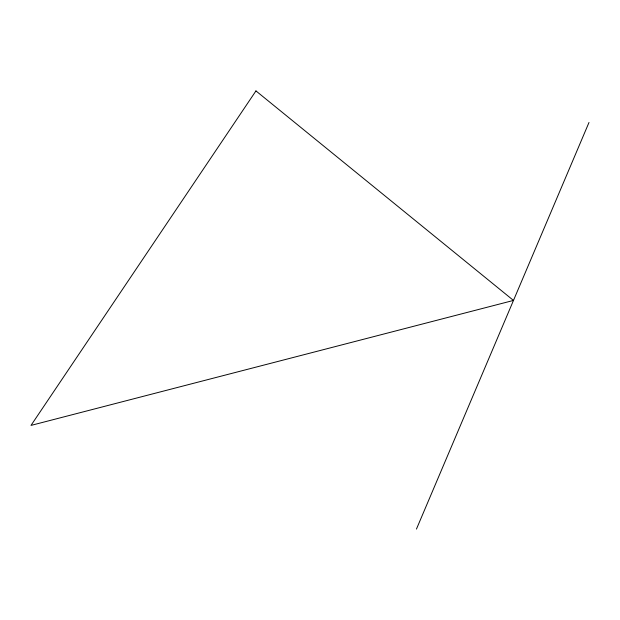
<?xml version="1.0" encoding="UTF-8"?>
<svg xmlns="http://www.w3.org/2000/svg" width="620" height="620" viewBox="0 0 620 620"><rect width="100%" height="100%" fill="white"/><g stroke="black" fill="none" stroke-linecap="round" stroke-linejoin="round"><path stroke-width="0.93" d="M416.446 529.085L589 122.466M255.952 90.915L31 425.405L513.476 300.429L255.952 90.915"/></g></svg>
